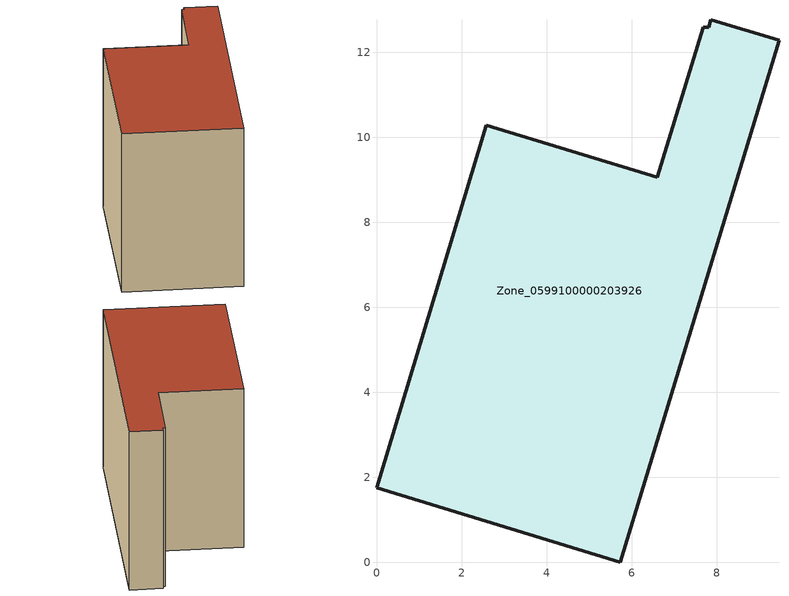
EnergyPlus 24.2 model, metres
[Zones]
Zone_0599100000203926
 floor ground (C_G): 0,1.76 2.58,10.29 6.6,9.06 7.68,12.59 7.81,12.59 7.87,12.77 9.47,12.28 5.73,0 z0
 wall outside (C_F): 2.58,10.29 0,1.76 5.73,0 9.47,12.28 7.87,12.77 7.81,12.59 7.68,12.59 6.6,9.06 2.58,10.29 z0:8.74
 roof outside (C_R): 9.47,12.28 7.87,12.77 7.81,12.59 7.68,12.59 6.6,9.06 2.58,10.29 0,1.76 5.73,0 z8.74
[BUILDING]
Pand.0599100000203926: North Axis=0; Terrain=City; Loads Convergence Tolerance Value=0.04; Temperature Convergence Tolerance Value=0.4; Solar Distribution=FullExterior; Maximum Number of Warmup Days=25; Minimum Number of Warmup Days=1
[Site:Location]
Rotterdam.The.Hague.AP_ZH_NLD Design_Conditions: Latitude=51.96; Longitude=4.45; Time Zone=1; Elevation=-4.5
[SITE:GROUNDTEMPERATURE:BUILDINGSURFACE]
18, 18, 18, 18, 18, 18, 18, 18, 18, 18, 18, 18
[MATERIAL] Thermal Absorptance=0.9; Solar Absorptance=0.7; Visible Absorptance=0.7
Name | Roughness | Thickness | Conductivity | Density | Specific Heat
G.TI.1975-1991 | MediumSmooth | 0.15 | 0.288461 | 540 | 1210
F.TI.1975-1991 | Rough | 0.3 | 0.230769 | 1920 | 840
R.TI.1975-1991 | MediumRough | 0.2 | 0.153846 | 1500 | 1000
[CONSTRUCTION]
C_G: G.TI.1975-1991
C_F: F.TI.1975-1991
C_R: R.TI.1975-1991
[ZONE]
Zone_0599100000203926: Type=1; Multiplier=1; Ceiling Height=Autocalculate; Volume=Autocalculate; Floor Area=autocalculate; Part of Total Floor Area=Yes
[ZONEINFILTRATION:DESIGNFLOWRATE]
Infil_Zone_0599100000203926: Zone or ZoneList or Space or SpaceList=Zone_0599100000203926; Schedule=AlwaysOn; Design Flow Rate Calculation Method=Flow/Area; Flow Rate per Floor Area=0.003; Constant Term Coefficient=1; Temperature Term Coefficient=0; Velocity Term Coefficient=0; Velocity Squared Term Coefficient=0
[HVACTEMPLATE:ZONE:IDEALLOADSAIRSYSTEM]
Zone_0599100000203926: Maximum Heating Supply Air Temperature=50; Minimum Cooling Supply Air Temperature=13; Maximum Heating Supply Air Humidity Ratio=0.0156; Minimum Cooling Supply Air Humidity Ratio=0.0077; Heating Limit=NoLimit; Cooling Limit=NoLimit; Dehumidification Control Type=ConstantSensibleHeatRatio; Cooling Sensible Heat Ratio=0.7; Dehumidification Setpoint=60; Humidification Control Type=None; Humidification Setpoint=30; Outdoor Air Method=None; Outdoor Air Flow Rate per Person=0.00944; Outdoor Air Flow Rate per Zone Floor Area=0; Outdoor Air Flow Rate per Zone=0; Demand Controlled Ventilation Type=None; Outdoor Air Economizer Type=NoEconomizer; Heat Recovery Type=None; Sensible Heat Recovery Effectiveness=0.7; Latent Heat Recovery Effectiveness=0.65
[ZONECONTROL:THERMOSTAT]
ThermostatControl_Zone_0599100000203926: Zone or ZoneList=Zone_0599100000203926; Control Type Schedule=DualSetpointControlType; Control 1=Thermostat_Zone_0599100000203926; Temperature Difference Between Cutout And Setpoint=0
[THERMOSTATSETPOINT:DUALSETPOINT]
Thermostat_Zone_0599100000203926: Heating Setpoint Temperature Schedule=HeatingSetpoint_Zone_0599100000203926; Cooling Setpoint Temperature Schedule=CoolingSetpoint_Zone_0599100000203926
[SCHEDULE:COMPACT]
HeatingSetpoint_Zone_0599100000203926: Through: 12/31, For: AllDays, Until: 24:00, 21
CoolingSetpoint_Zone_0599100000203926: Through: 12/31, For: AllDays, Until: 24:00, 24
DualSetpointControlType: Through: 12/31, For: AllDays, Until: 24:00, 4
AlwaysOn: Through: 12/31, For: AllDays, Until: 24:00, 1
